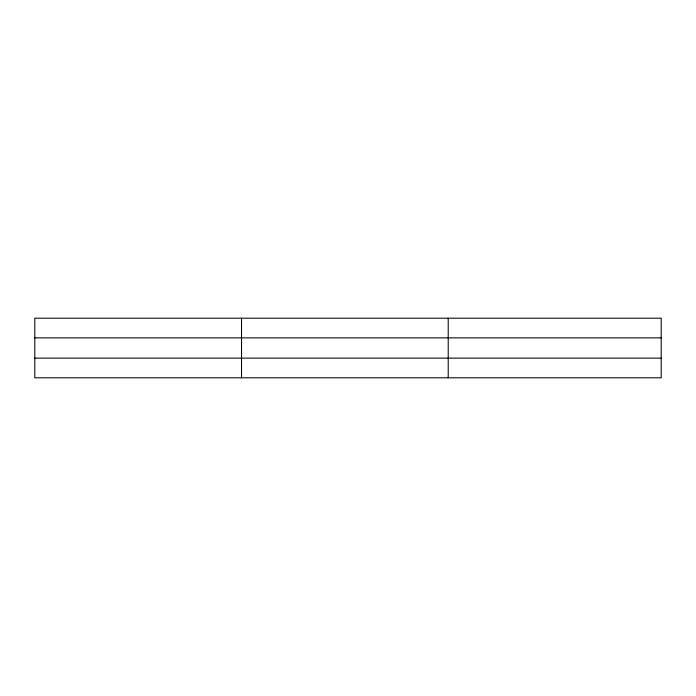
<?xml version="1.0" encoding="UTF-8"?>
<svg xmlns="http://www.w3.org/2000/svg" width="696" height="696" viewBox="0 0 696 696"><rect width="100%" height="100%" fill="white"/><g stroke="black" fill="none" stroke-linecap="round" stroke-linejoin="round"><path stroke-width="1.04" d="M241.512 318.202L241.512 377.798M448.224 318.202L448.224 377.798M661.2 358.135L661.2 377.798L34.8 377.798L34.8 318.202L661.2 318.202L661.2 358.135L34.8 358.135M34.8 337.865L661.2 337.865"/></g></svg>
